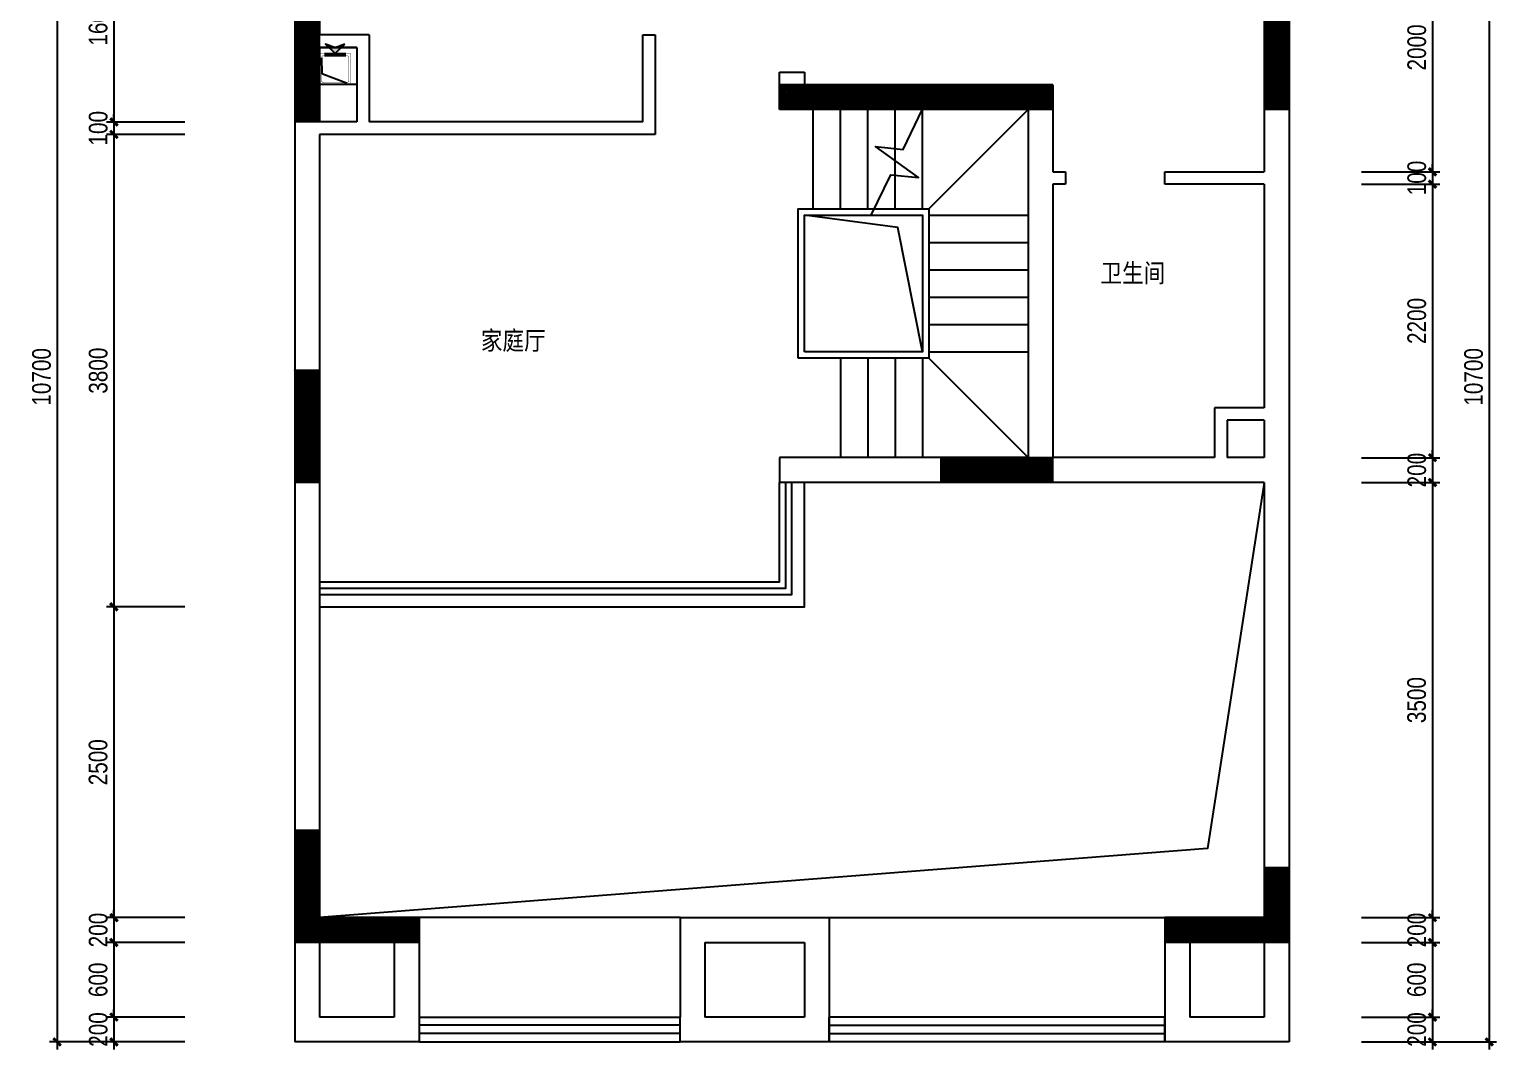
# Model space of a CAD drawing. Extents: x 160245 to 405305, y -111140 to 232735.
# Drawn here: x 249411 to 261214, y -54061 to -45845 of the extents above; entities that cross this region are included whole.
import ezdxf

# ---------------------------------------------------------------- set-up
doc = ezdxf.new("R2010")
doc.units = 0
doc.header["$LTSCALE"] = 10
doc.header["$MEASUREMENT"] = 0
doc.linetypes.add('DASH', pattern=[0.35, 0.25, -0.1])
doc.layers.get('Defpoints').update_dxf_attribs({"color": 229})
for name, color, linetype in [('P-O wall 原始墙体', 245, 'Continuous'), ('P-o 原建筑尺寸', 8, 'Continuous'), ('P-Stair 楼梯（原建筑设备）', 159, 'Continuous'), ('P-Text  平面文字', 9, 'Continuous'), ('P-window 窗', 107, 'Continuous')]:
    doc.layers.add(name, color=color, linetype=linetype)
doc.styles.add('PDC DIM', font='PMingLiU-ExtB.ttf', dxfattribs={"width": 0.85})
doc.dimstyles.new('PDC-A2', dxfattribs={"dimscale": 0, "dimtxt": 2.5, "dimasz": 1, "dimexe": 1, "dimexo": 1, "dimgap": 0.7, "dimtad": 1, "dimdec": 0, "dimtxsty": 'PDC DIM', "dimblk": 'ARCHTICK', "dimcen": 1, "dimdle": 1, "dimclrd": 8, "dimclre": 8, "dimclrt": 9, "dimadec": 0, "dimazin": 0, "dimtfac": 1, "dimtdec": 0, "dimtix": 1, "dimtmove": 2, "dimatfit": 3, "dimldrblk": 'PDC A2 T R', "dimfxl": 10, "dimfxlon": 1, "dimarcsym": 0})
pattern_1 = [(45, (40629.534, 0), (-8.83883476, 8.83883476), [])]

# ---------------------------------------------------------------- blocks, each defined once
blk = doc.blocks.new('A$C7BB304D7')
blk.add_hatch(color=256).paths.add_polyline_path([(127, 77), (204, 0), (126, 32), (49, 0)])
at = {"linetype": 'DASH', "ltscale": 0.5}
for p, q in [((2, 330), (2, 30)), ((302, 330), (2, 330)), ((302, 30), (302, 330)), ((2, 30), (302, 30))]:
    blk.add_line(p, q, dxfattribs=at)
for p, q in [((42, 95), (212, 95)), ((42, 80), (212, 80))]:
    blk.add_line(p, q)
at = {"const_width": 3}
blk.add_lwpolyline([(2, 80), (2, 330), (252, 330), (252, 80), (212, 80), (212, 95), (217, 95, 0.414214), (237, 115), (237, 295, 0.414214), (217, 315), (37, 315, 0.414214), (17, 295), (17, 115, 0.414214), (37, 95), (42, 95), (42, 80)], format="xyb", close=True, dxfattribs=at)
blk.add_lwpolyline([(17, 115), (19, 239), (217, 315)])
blk.add_lwpolyline([(204, 3), (126, 34), (49, 3), (127, 80)], close=True)
blk = doc.blocks.new('$WINLIB2D$00000001')
at = {"color": 0}
for points in [[(-0.5, 0.5), (-0.5, -0.5)], [(-0.5, 0.5), (0.5, 0.5)], [(0.5, -0.5), (0.5, 0.5)], [(0.5, 0.1667), (-0.5, 0.1667)], [(0.5, -0.1667), (-0.5, -0.1667)], [(-0.5, -0.5), (0.5, -0.5)]]:
    blk.add_lwpolyline(points, dxfattribs=at)
blk = doc.blocks.new('_ArchTick')
at = {"color": 0, "linetype": 'ByBlock', "const_width": 0.4}
blk.add_lwpolyline([(-0.5, -0.5), (0.5, 0.5)], dxfattribs=at)
blk = doc.blocks.new('*D1266')
at = {"layer": 'Defpoints', "color": 0, "transparency": 16777216}
for p in [(250722, -44991), (250091, -46591), (250722, -46591)]:
    blk.add_point(p, dxfattribs=at)
at = {"layer": 'P-o 原建筑尺寸', "color": 8, "lineweight": -2, "transparency": 16777216}
for p, q in [((250091, -44931), (250091, -46651)), ((250662, -44991), (250031, -44991)), ((250662, -46591), (250031, -46591))]:
    blk.add_line(p, q, dxfattribs=at)
at = {"layer": 'P-o 原建筑尺寸', "color": 8, "lineweight": -2, "transparency": 16777216, "xscale": 60, "yscale": 60, "zscale": 60}
for p, rotation in [((250091, -44991), 90), ((250091, -46591), 270)]:
    blk.add_blockref('_ArchTick', p, dxfattribs=dict(at, rotation=rotation))
at = {"layer": 'P-o 原建筑尺寸', "color": 9, "transparency": 16777216, "insert": (249964, -45791), "char_height": 150, "attachment_point": 5, "rotation": 90, "style": 'PDC DIM'}
blk.add_mtext('1600', dxfattribs=at)
blk = doc.blocks.new('PDC A2 T R')
at = {"color": 0, "linetype": 'ByBlock'}
blk.add_line((0, 0), (-2, 0), dxfattribs=at)
for points in [[(-2.15, 0.89), (-1.49, 1.35), (-0.6, 0), (0, 0)], [(-2.15, -0.89), (-1.49, -1.35), (-0.6, 0), (0, 0)]]:
    blk.add_solid(points, dxfattribs=at)
blk = doc.blocks.new('*D1267')
at = {"layer": 'Defpoints', "color": 0, "transparency": 16777216}
for p in [(250722, -46591), (250091, -46691), (250722, -46691)]:
    blk.add_point(p, dxfattribs=at)
at = {"layer": 'P-o 原建筑尺寸', "color": 8, "lineweight": -2, "transparency": 16777216}
for p, q in [((250662, -46591), (250031, -46591)), ((250091, -46591), (250091, -46531)), ((250091, -46591), (250091, -46691)), ((250662, -46691), (250031, -46691)), ((250091, -46691), (250091, -46751))]:
    blk.add_line(p, q, dxfattribs=at)
at = {"layer": 'P-o 原建筑尺寸', "color": 8, "lineweight": -2, "transparency": 16777216, "xscale": 60, "yscale": 60, "zscale": 60}
for p, rotation in [((250091, -46591), 270), ((250091, -46691), 90)]:
    blk.add_blockref('_ArchTick', p, dxfattribs=dict(at, rotation=rotation))
at = {"layer": 'P-o 原建筑尺寸', "color": 9, "transparency": 16777216, "insert": (249965, -46641), "char_height": 150, "attachment_point": 5, "rotation": 90, "style": 'PDC DIM'}
blk.add_mtext('100', dxfattribs=at)
blk = doc.blocks.new('*D1268')
at = {"layer": 'Defpoints', "color": 0, "transparency": 16777216}
for p in [(250722, -46691), (250091, -50491), (250722, -50491)]:
    blk.add_point(p, dxfattribs=at)
at = {"layer": 'P-o 原建筑尺寸', "color": 8, "lineweight": -2, "transparency": 16777216}
for p, q in [((250662, -46691), (250031, -46691)), ((250091, -46631), (250091, -50551)), ((250662, -50491), (250031, -50491))]:
    blk.add_line(p, q, dxfattribs=at)
at = {"layer": 'P-o 原建筑尺寸', "color": 8, "lineweight": -2, "transparency": 16777216, "xscale": 60, "yscale": 60, "zscale": 60}
for p, rotation in [((250091, -46691), 90), ((250091, -50491), 270)]:
    blk.add_blockref('_ArchTick', p, dxfattribs=dict(at, rotation=rotation))
at = {"layer": 'P-o 原建筑尺寸', "color": 9, "transparency": 16777216, "insert": (249965, -48591), "char_height": 150, "attachment_point": 5, "rotation": 90, "style": 'PDC DIM'}
blk.add_mtext('3800', dxfattribs=at)
blk = doc.blocks.new('*D1269')
at = {"layer": 'Defpoints', "color": 0, "transparency": 16777216}
for p in [(250722, -50491), (250091, -52991), (250722, -52991)]:
    blk.add_point(p, dxfattribs=at)
at = {"layer": 'P-o 原建筑尺寸', "color": 8, "lineweight": -2, "transparency": 16777216}
for p, q in [((250662, -50491), (250031, -50491)), ((250091, -50431), (250091, -53051)), ((250662, -52991), (250031, -52991))]:
    blk.add_line(p, q, dxfattribs=at)
at = {"layer": 'P-o 原建筑尺寸', "color": 8, "lineweight": -2, "transparency": 16777216, "xscale": 60, "yscale": 60, "zscale": 60}
for p, rotation in [((250091, -50491), 90), ((250091, -52991), 270)]:
    blk.add_blockref('_ArchTick', p, dxfattribs=dict(at, rotation=rotation))
at = {"layer": 'P-o 原建筑尺寸', "color": 9, "transparency": 16777216, "insert": (249964, -51741), "char_height": 150, "attachment_point": 5, "rotation": 90, "style": 'PDC DIM'}
blk.add_mtext('2500', dxfattribs=at)
blk = doc.blocks.new('*D1270')
at = {"layer": 'Defpoints', "color": 0, "transparency": 16777216}
for p in [(250722, -52991), (250091, -53191), (250722, -53191)]:
    blk.add_point(p, dxfattribs=at)
at = {"layer": 'P-o 原建筑尺寸', "color": 8, "lineweight": -2, "transparency": 16777216}
for p, q in [((250662, -52991), (250031, -52991)), ((250091, -52991), (250091, -52931)), ((250091, -52991), (250091, -53191)), ((250662, -53191), (250031, -53191)), ((250091, -53191), (250091, -53251))]:
    blk.add_line(p, q, dxfattribs=at)
at = {"layer": 'P-o 原建筑尺寸', "color": 8, "lineweight": -2, "transparency": 16777216, "xscale": 60, "yscale": 60, "zscale": 60}
for p, rotation in [((250091, -52991), 270), ((250091, -53191), 90)]:
    blk.add_blockref('_ArchTick', p, dxfattribs=dict(at, rotation=rotation))
at = {"layer": 'P-o 原建筑尺寸', "color": 9, "transparency": 16777216, "insert": (249965, -53091), "char_height": 150, "attachment_point": 5, "rotation": 90, "style": 'PDC DIM'}
blk.add_mtext('200', dxfattribs=at)
blk = doc.blocks.new('*D1271')
at = {"layer": 'Defpoints', "color": 0, "transparency": 16777216}
for p in [(250722, -53191), (250091, -53791), (250722, -53791)]:
    blk.add_point(p, dxfattribs=at)
at = {"layer": 'P-o 原建筑尺寸', "color": 8, "lineweight": -2, "transparency": 16777216}
for p, q in [((250662, -53191), (250031, -53191)), ((250091, -53131), (250091, -53851)), ((250662, -53791), (250031, -53791))]:
    blk.add_line(p, q, dxfattribs=at)
at = {"layer": 'P-o 原建筑尺寸', "color": 8, "lineweight": -2, "transparency": 16777216, "xscale": 60, "yscale": 60, "zscale": 60}
for p, rotation in [((250091, -53191), 90), ((250091, -53791), 270)]:
    blk.add_blockref('_ArchTick', p, dxfattribs=dict(at, rotation=rotation))
at = {"layer": 'P-o 原建筑尺寸', "color": 9, "transparency": 16777216, "insert": (249964, -53491), "char_height": 150, "attachment_point": 5, "rotation": 90, "style": 'PDC DIM'}
blk.add_mtext('600', dxfattribs=at)
blk = doc.blocks.new('*D1272')
at = {"layer": 'Defpoints', "color": 0, "transparency": 16777216}
for p in [(250722, -53791), (250091, -53991), (250722, -53991)]:
    blk.add_point(p, dxfattribs=at)
at = {"layer": 'P-o 原建筑尺寸', "color": 8, "lineweight": -2, "transparency": 16777216}
for p, q in [((250662, -53791), (250031, -53791)), ((250091, -53791), (250091, -53731)), ((250091, -53791), (250091, -53991)), ((250662, -53991), (250031, -53991)), ((250091, -53991), (250091, -54051))]:
    blk.add_line(p, q, dxfattribs=at)
at = {"layer": 'P-o 原建筑尺寸', "color": 8, "lineweight": -2, "transparency": 16777216, "xscale": 60, "yscale": 60, "zscale": 60}
for p, rotation in [((250091, -53791), 270), ((250091, -53991), 90)]:
    blk.add_blockref('_ArchTick', p, dxfattribs=dict(at, rotation=rotation))
at = {"layer": 'P-o 原建筑尺寸', "color": 9, "transparency": 16777216, "insert": (249965, -53891), "char_height": 150, "attachment_point": 5, "rotation": 90, "style": 'PDC DIM'}
blk.add_mtext('200', dxfattribs=at)
blk = doc.blocks.new('*D1273')
at = {"layer": 'Defpoints', "color": 0, "transparency": 16777216}
for p in [(250722, -43291), (249634, -53991), (250722, -53991)]:
    blk.add_point(p, dxfattribs=at)
at = {"layer": 'P-o 原建筑尺寸', "color": 8, "lineweight": -2, "transparency": 16777216}
for p, q in [((250234, -43291), (249574, -43291)), ((249634, -43231), (249634, -54051)), ((250234, -53991), (249574, -53991))]:
    blk.add_line(p, q, dxfattribs=at)
at = {"layer": 'P-o 原建筑尺寸', "color": 8, "lineweight": -2, "transparency": 16777216, "xscale": 60, "yscale": 60, "zscale": 60}
for p, rotation in [((249634, -43291), 90), ((249634, -53991), 270)]:
    blk.add_blockref('_ArchTick', p, dxfattribs=dict(at, rotation=rotation))
at = {"layer": 'P-o 原建筑尺寸', "color": 9, "transparency": 16777216, "insert": (249509, -48641), "char_height": 150, "attachment_point": 5, "rotation": 90, "style": 'PDC DIM'}
blk.add_mtext('10700', dxfattribs=at)
blk = doc.blocks.new('*D1277')
at = {"layer": 'Defpoints', "color": 0, "transparency": 16777216}
for p in [(260067, -47091), (260067, -49291), (260698, -49291)]:
    blk.add_point(p, dxfattribs=at)
at = {"layer": 'P-o 原建筑尺寸', "color": 8, "lineweight": -2, "transparency": 16777216}
for p, q in [((260127, -47091), (260758, -47091)), ((260698, -47031), (260698, -49351)), ((260127, -49291), (260758, -49291))]:
    blk.add_line(p, q, dxfattribs=at)
at = {"layer": 'P-o 原建筑尺寸', "color": 8, "lineweight": -2, "transparency": 16777216, "xscale": 60, "yscale": 60, "zscale": 60}
for p, rotation in [((260698, -47091), 90), ((260698, -49291), 270)]:
    blk.add_blockref('_ArchTick', p, dxfattribs=dict(at, rotation=rotation))
at = {"layer": 'P-o 原建筑尺寸', "color": 9, "transparency": 16777216, "insert": (260572, -48191), "char_height": 150, "attachment_point": 5, "rotation": 90, "style": 'PDC DIM'}
blk.add_mtext('2200', dxfattribs=at)
blk = doc.blocks.new('*D1278')
at = {"layer": 'Defpoints', "color": 0, "transparency": 16777216}
for p in [(260067, -49291), (260067, -49491), (260698, -49491)]:
    blk.add_point(p, dxfattribs=at)
at = {"layer": 'P-o 原建筑尺寸', "color": 8, "lineweight": -2, "transparency": 16777216}
for p, q in [((260127, -49291), (260758, -49291)), ((260698, -49291), (260698, -49231)), ((260698, -49291), (260698, -49491)), ((260127, -49491), (260758, -49491)), ((260698, -49491), (260698, -49551))]:
    blk.add_line(p, q, dxfattribs=at)
at = {"layer": 'P-o 原建筑尺寸', "color": 8, "lineweight": -2, "transparency": 16777216, "xscale": 60, "yscale": 60, "zscale": 60}
for p, rotation in [((260698, -49291), 270), ((260698, -49491), 90)]:
    blk.add_blockref('_ArchTick', p, dxfattribs=dict(at, rotation=rotation))
at = {"layer": 'P-o 原建筑尺寸', "color": 9, "transparency": 16777216, "insert": (260572, -49391), "char_height": 150, "attachment_point": 5, "rotation": 90, "style": 'PDC DIM'}
blk.add_mtext('200', dxfattribs=at)
blk = doc.blocks.new('*D1279')
at = {"layer": 'Defpoints', "color": 0, "transparency": 16777216}
for p in [(260067, -49491), (260067, -52991), (260698, -52991)]:
    blk.add_point(p, dxfattribs=at)
at = {"layer": 'P-o 原建筑尺寸', "color": 8, "lineweight": -2, "transparency": 16777216}
for p, q in [((260698, -49431), (260698, -53051)), ((260127, -49491), (260758, -49491)), ((260127, -52991), (260758, -52991))]:
    blk.add_line(p, q, dxfattribs=at)
at = {"layer": 'P-o 原建筑尺寸', "color": 8, "lineweight": -2, "transparency": 16777216, "xscale": 60, "yscale": 60, "zscale": 60}
for p, rotation in [((260698, -49491), 90), ((260698, -52991), 270)]:
    blk.add_blockref('_ArchTick', p, dxfattribs=dict(at, rotation=rotation))
at = {"layer": 'P-o 原建筑尺寸', "color": 9, "transparency": 16777216, "insert": (260571, -51241), "char_height": 150, "attachment_point": 5, "rotation": 90, "style": 'PDC DIM'}
blk.add_mtext('3500', dxfattribs=at)
blk = doc.blocks.new('*D1280')
at = {"layer": 'Defpoints', "color": 0, "transparency": 16777216}
for p in [(260067, -52991), (260067, -53191), (260698, -53191)]:
    blk.add_point(p, dxfattribs=at)
at = {"layer": 'P-o 原建筑尺寸', "color": 8, "lineweight": -2, "transparency": 16777216}
for p, q in [((260127, -52991), (260758, -52991)), ((260698, -52991), (260698, -52931)), ((260698, -52991), (260698, -53191)), ((260127, -53191), (260758, -53191)), ((260698, -53191), (260698, -53251))]:
    blk.add_line(p, q, dxfattribs=at)
at = {"layer": 'P-o 原建筑尺寸', "color": 8, "lineweight": -2, "transparency": 16777216, "xscale": 60, "yscale": 60, "zscale": 60}
for p, rotation in [((260698, -52991), 270), ((260698, -53191), 90)]:
    blk.add_blockref('_ArchTick', p, dxfattribs=dict(at, rotation=rotation))
at = {"layer": 'P-o 原建筑尺寸', "color": 9, "transparency": 16777216, "insert": (260572, -53091), "char_height": 150, "attachment_point": 5, "rotation": 90, "style": 'PDC DIM'}
blk.add_mtext('200', dxfattribs=at)
blk = doc.blocks.new('*D1281')
at = {"layer": 'Defpoints', "color": 0, "transparency": 16777216}
for p in [(260067, -53191), (260067, -53791), (260698, -53791)]:
    blk.add_point(p, dxfattribs=at)
at = {"layer": 'P-o 原建筑尺寸', "color": 8, "lineweight": -2, "transparency": 16777216}
for p, q in [((260127, -53191), (260758, -53191)), ((260698, -53131), (260698, -53851)), ((260127, -53791), (260758, -53791))]:
    blk.add_line(p, q, dxfattribs=at)
at = {"layer": 'P-o 原建筑尺寸', "color": 8, "lineweight": -2, "transparency": 16777216, "xscale": 60, "yscale": 60, "zscale": 60}
for p, rotation in [((260698, -53191), 90), ((260698, -53791), 270)]:
    blk.add_blockref('_ArchTick', p, dxfattribs=dict(at, rotation=rotation))
at = {"layer": 'P-o 原建筑尺寸', "color": 9, "transparency": 16777216, "insert": (260571, -53491), "char_height": 150, "attachment_point": 5, "rotation": 90, "style": 'PDC DIM'}
blk.add_mtext('600', dxfattribs=at)
blk = doc.blocks.new('*D1282')
at = {"layer": 'Defpoints', "color": 0, "transparency": 16777216}
for p in [(260067, -53791), (260067, -53991), (260698, -53991)]:
    blk.add_point(p, dxfattribs=at)
at = {"layer": 'P-o 原建筑尺寸', "color": 8, "lineweight": -2, "transparency": 16777216}
for p, q in [((260127, -53791), (260758, -53791)), ((260698, -53791), (260698, -53731)), ((260698, -53791), (260698, -53991)), ((260127, -53991), (260758, -53991)), ((260698, -53991), (260698, -54051))]:
    blk.add_line(p, q, dxfattribs=at)
at = {"layer": 'P-o 原建筑尺寸', "color": 8, "lineweight": -2, "transparency": 16777216, "xscale": 60, "yscale": 60, "zscale": 60}
for p, rotation in [((260698, -53791), 270), ((260698, -53991), 90)]:
    blk.add_blockref('_ArchTick', p, dxfattribs=dict(at, rotation=rotation))
at = {"layer": 'P-o 原建筑尺寸', "color": 9, "transparency": 16777216, "insert": (260572, -53891), "char_height": 150, "attachment_point": 5, "rotation": 90, "style": 'PDC DIM'}
blk.add_mtext('200', dxfattribs=at)
blk = doc.blocks.new('*D1283')
at = {"layer": 'Defpoints', "color": 0, "transparency": 16777216}
for p in [(260067, -43291), (260067, -53991), (261154, -53991)]:
    blk.add_point(p, dxfattribs=at)
at = {"layer": 'P-o 原建筑尺寸', "color": 8, "lineweight": -2, "transparency": 16777216}
for p, q in [((260554, -43291), (261214, -43291)), ((261154, -43231), (261154, -54051)), ((260554, -53991), (261214, -53991))]:
    blk.add_line(p, q, dxfattribs=at)
at = {"layer": 'P-o 原建筑尺寸', "color": 8, "lineweight": -2, "transparency": 16777216, "xscale": 60, "yscale": 60, "zscale": 60}
for p, rotation in [((261154, -43291), 90), ((261154, -53991), 270)]:
    blk.add_blockref('_ArchTick', p, dxfattribs=dict(at, rotation=rotation))
at = {"layer": 'P-o 原建筑尺寸', "color": 9, "transparency": 16777216, "insert": (261029, -48641), "char_height": 150, "attachment_point": 5, "rotation": 90, "style": 'PDC DIM'}
blk.add_mtext('10700', dxfattribs=at)
blk = doc.blocks.new('*D1303')
at = {"layer": 'Defpoints', "color": 0, "transparency": 16777216}
for p in [(260067, -46991), (260067, -47091), (260698, -47091)]:
    blk.add_point(p, dxfattribs=at)
at = {"layer": 'P-o 原建筑尺寸', "color": 8, "lineweight": -2, "transparency": 16777216}
for p, q in [((260698, -46991), (260698, -46931)), ((260127, -46991), (260758, -46991)), ((260127, -47091), (260758, -47091)), ((260698, -46991), (260698, -47091)), ((260698, -47091), (260698, -47151))]:
    blk.add_line(p, q, dxfattribs=at)
at = {"layer": 'P-o 原建筑尺寸', "color": 8, "lineweight": -2, "transparency": 16777216, "xscale": 60, "yscale": 60, "zscale": 60}
for p, rotation in [((260698, -46991), 270), ((260698, -47091), 90)]:
    blk.add_blockref('_ArchTick', p, dxfattribs=dict(at, rotation=rotation))
at = {"layer": 'P-o 原建筑尺寸', "color": 9, "transparency": 16777216, "insert": (260572, -47041), "char_height": 150, "attachment_point": 5, "rotation": 90, "style": 'PDC DIM'}
blk.add_mtext('100', dxfattribs=at)
blk = doc.blocks.new('*D1304')
at = {"layer": 'Defpoints', "color": 0, "transparency": 16777216}
for p in [(260067, -44991), (260067, -46991), (260698, -46991)]:
    blk.add_point(p, dxfattribs=at)
at = {"layer": 'P-o 原建筑尺寸', "color": 8, "lineweight": -2, "transparency": 16777216}
for p, q in [((260698, -44931), (260698, -47051)), ((260127, -44991), (260758, -44991)), ((260127, -46991), (260758, -46991))]:
    blk.add_line(p, q, dxfattribs=at)
at = {"layer": 'P-o 原建筑尺寸', "color": 8, "lineweight": -2, "transparency": 16777216, "xscale": 60, "yscale": 60, "zscale": 60}
for p, rotation in [((260698, -44991), 90), ((260698, -46991), 270)]:
    blk.add_blockref('_ArchTick', p, dxfattribs=dict(at, rotation=rotation))
at = {"layer": 'P-o 原建筑尺寸', "color": 9, "transparency": 16777216, "insert": (260572, -45991), "char_height": 150, "attachment_point": 5, "rotation": 90, "style": 'PDC DIM'}
blk.add_mtext('2000', dxfattribs=at)

msp = doc.modelspace()

# ---------------------------------------------------------------- hatches: boundary and pattern name
at = {"layer": 'P-O wall 原始墙体'}
h = msp.add_hatch(dxfattribs=at)
h.set_pattern_fill('ANSI31', color=256, scale=100, style=0)
h.set_pattern_definition(pattern_1)
h.paths.add_polyline_path([(251745.2, -44790.6), (251545.2, -44790.6), (251545.2, -45890.6), (251545.2, -46590.6), (251745.2, -46590.6), (251745.2, -45990.6), (251745.2, -45890.6)])
h = msp.add_hatch(dxfattribs=at)
h.set_pattern_fill('ANSI31', color=256, scale=100, style=0)
h.set_pattern_definition(pattern_1)
h.paths.add_polyline_path([(259545.2, -44790.6), (259345.2, -44790.6), (259345.2, -44990.6), (259345.2, -46490.6), (259545.2, -46490.6)])
h = msp.add_hatch(dxfattribs=at)
h.set_pattern_fill('ANSI31', color=256, scale=100, style=0)
h.set_pattern_definition(pattern_1)
h.paths.add_polyline_path([(257645.2, -46290.6), (255445.2, -46290.6), (255445.2, -46490.6), (257645.2, -46490.6)])
h = msp.add_hatch(dxfattribs=at)
h.set_pattern_fill('ANSI31', color=256, scale=100, style=0)
h.set_pattern_definition(pattern_1)
h.paths.add_polyline_path([(251745.2, -48590.6), (251545.2, -48590.6), (251545.2, -49490.6), (251745.2, -49490.6)])
h = msp.add_hatch(dxfattribs=at)
h.set_pattern_fill('ANSI31', color=256, scale=100, style=0)
h.set_pattern_definition(pattern_1)
h.paths.add_polyline_path([(257645.2, -49290.6), (257445.2, -49290.6), (256745.2, -49290.6), (256745.2, -49490.6), (257545.2, -49490.6), (257645.2, -49490.6)])
h = msp.add_hatch(dxfattribs=at)
h.set_pattern_fill('ANSI31', color=256, scale=100, style=0)
h.set_pattern_definition(pattern_1)
h.paths.add_polyline_path([(252545.2, -52990.6), (251745.2, -52990.6), (251745.2, -52290.6), (251545.2, -52290.6), (251545.2, -53090.6), (251545.2, -53190.6), (252545.2, -53190.6)])
h = msp.add_hatch(dxfattribs=at)
h.set_pattern_fill('ANSI31', color=256, scale=100, style=0)
h.set_pattern_definition(pattern_1)
h.paths.add_polyline_path([(259545.2, -52590.6), (259345.2, -52590.6), (259345.2, -52990.6), (258545.2, -52990.6), (258545.2, -53190.6), (259545.2, -53190.6), (259545.2, -53090.6)])

# ---------------------------------------------------------------- linework, layer by layer
for p, q in [((251545.2, -44790.6), (251545.2, -45890.6)), ((251745.2, -44790.6), (251745.2, -45890.6)), ((259545.2, -44790.6), (259545.2, -46990.6)), ((259345.2, -44990.6), (259345.2, -46990.6)), ((251545.2, -45890.6), (251545.2, -46590.6)), ((252145.2, -45890.6), (251745.2, -45890.6)), ((251745.2, -45990.6), (251745.2, -45890.6)), ((252145.2, -45890.6), (252145.2, -46590.6)), ((254345.2, -46590.6), (254345.2, -45890.6)), ((254345.2, -45890.6), (254445.2, -45890.6)), ((254445.2, -45890.6), (254445.2, -46690.6)), ((252045.2, -45990.6), (251745.2, -45990.6)), ((251745.2, -45990.6), (251745.2, -46590.6)), ((252045.2, -45990.6), (252045.2, -46590.6)), ((255445.2, -46490.6), (255445.2, -46190.6)), ((255445.2, -46190.6), (255645.2, -46190.6)), ((255645.2, -46190.6), (255645.2, -46290.6)), ((257645.2, -46290.6), (255445.2, -46290.6)), ((257645.2, -46290.6), (257645.2, -46990.6)), ((257645.2, -46490.6), (255445.2, -46490.6)), ((257445.2, -46490.6), (257445.2, -46990.6)), ((259545.2, -46490.6), (259345.2, -46490.6)), ((251545.2, -46590.6), (251545.2, -53090.6)), ((251745.2, -46590.6), (251545.2, -46590.6)), ((252045.2, -46590.6), (251745.2, -46590.6)), ((254345.2, -46590.6), (252145.2, -46590.6)), ((251745.2, -46690.6), (251745.2, -52990.6)), ((252145.2, -46690.6), (251745.2, -46690.6)), ((254445.2, -46690.6), (252145.2, -46690.6)), ((257445.2, -46990.6), (257445.2, -49290.6)), ((257645.2, -46990.6), (257745.2, -46990.6)), ((257745.2, -47090.6), (257645.2, -47090.6)), ((257645.2, -47090.6), (257645.2, -49290.6)), ((257745.2, -46990.6), (257745.2, -47090.6)), ((258545.2, -47090.6), (258545.2, -46990.6)), ((258545.2, -46990.6), (259345.2, -46990.6)), ((259345.2, -47090.6), (258545.2, -47090.6)), ((259345.2, -47090.6), (259345.2, -48890.6)), ((259545.2, -46990.6), (259545.2, -48990.6)), ((251745.2, -48590.6), (251545.2, -48590.6)), ((259345.2, -48890.6), (258945.2, -48890.6)), ((258945.2, -48890.6), (258945.2, -49290.6)), ((259345.2, -48990.6), (259045.2, -48990.6)), ((259045.2, -48990.6), (259045.2, -49290.6)), ((259345.2, -48990.6), (259345.2, -49290.6)), ((259545.2, -48990.6), (259545.2, -49390.6)), ((257445.2, -49290.6), (255445.2, -49290.6)), ((255445.2, -49290.6), (255445.2, -49490.6)), ((256745.2, -49490.6), (256745.2, -49290.6)), ((257445.2, -49290.6), (257645.2, -49290.6)), ((258945.2, -49290.6), (257645.2, -49290.6)), ((257645.2, -49490.6), (257645.2, -49290.6)), ((259345.2, -49290.6), (259045.2, -49290.6)), ((259545.2, -49390.6), (259545.2, -53090.6)), ((251745.2, -49490.6), (251545.2, -49490.6)), ((257545.2, -49490.6), (255445.2, -49490.6)), ((259045.2, -49490.6), (257545.2, -49490.6)), ((259345.2, -49490.6), (259045.2, -49490.6)), ((259345.2, -49490.6), (259345.2, -52990.6)), ((251745.2, -52290.6), (251545.2, -52290.6)), ((259545.2, -52590.6), (259345.2, -52590.6)), ((252545.2, -52990.6), (251745.2, -52990.6)), ((252545.2, -52990.6), (252545.2, -53790.6)), ((254645.2, -52990.6), (254645.2, -53790.6)), ((254645.2, -52990.6), (255845.2, -52990.6)), ((255845.2, -52990.6), (255845.2, -53790.6)), ((259345.2, -52990.6), (258545.2, -52990.6)), ((258545.2, -52990.6), (258545.2, -53990.6)), ((251545.2, -53090.6), (251545.2, -53990.6)), ((259545.2, -53090.6), (259545.2, -53990.6)), ((252545.2, -53190.6), (251545.2, -53190.6)), ((251745.2, -53190.6), (251745.2, -53790.6)), ((252345.2, -53190.6), (252345.2, -53790.6)), ((254845.2, -53190.6), (254845.2, -53790.6)), ((254845.2, -53190.6), (255645.2, -53190.6)), ((255645.2, -53190.6), (255645.2, -53790.6)), ((259545.2, -53190.6), (258545.2, -53190.6)), ((258745.2, -53190.6), (258745.2, -53790.6)), ((259345.2, -53190.6), (259345.2, -53790.6)), ((252345.2, -53790.6), (251745.2, -53790.6)), ((252545.2, -53790.6), (252545.2, -53990.6)), ((254645.2, -53990.6), (254645.2, -53790.6)), ((255645.2, -53790.6), (254845.2, -53790.6)), ((255845.2, -53790.6), (255845.2, -53990.6)), ((258545.2, -53990.6), (258545.2, -53790.6)), ((258545.2, -53790.6), (258545.2, -53990.6)), ((259345.2, -53790.6), (258745.2, -53790.6)), ((252445.2, -53990.6), (251545.2, -53990.6)), ((252545.2, -53990.6), (252445.2, -53990.6)), ((254745.2, -53990.6), (254645.2, -53990.6)), ((255745.2, -53990.6), (254745.2, -53990.6)), ((255845.2, -53990.6), (255745.2, -53990.6)), ((259545.2, -53990.6), (258545.2, -53990.6))]:
    msp.add_line(p, q, dxfattribs=at)
at = {"layer": 'P-Stair 楼梯（原建筑设备）'}
for p, q in [((255715.2, -47290.6), (255715.2, -46490.6)), ((255935.2, -47290.6), (255935.2, -46490.6)), ((256155.2, -47290.6), (256155.2, -46490.6)), ((256375.2, -47290.6), (256375.2, -46490.6)), ((256595.2, -47290.6), (256595.2, -46490.6)), ((256645.2, -47290.6), (257445.2, -46490.6)), ((256645.2, -47340.6), (257445.2, -47340.6)), ((256645.2, -47560.6), (257445.2, -47560.6)), ((256645.2, -47780.6), (257445.2, -47780.6)), ((256645.2, -48000.6), (257445.2, -48000.6)), ((256645.2, -48220.6), (257445.2, -48220.6)), ((255935.2, -48490.6), (255935.2, -49290.6)), ((256155.2, -48490.6), (256155.2, -49290.6)), ((256375.2, -48490.6), (256375.2, -49290.6)), ((256595.2, -48490.6), (256595.2, -49290.6)), ((256645.2, -48440.6), (257445.2, -48440.6)), ((256645.2, -48490.6), (257445.2, -49290.6))]:
    msp.add_line(p, q, dxfattribs=at)
for points in [[(256183.3, -47340.6), (256340.8, -47015.5), (256563.1, -47038.3), (256217.5, -46788.5), (256439, -46813), (256596.5, -46487.9)], [(256595.2, -48440.6), (256397.5, -47438.8), (255645.2, -47340.6)], [(251745.2, -50490.6), (255645.2, -50490.6), (255645.2, -49490.6)], [(251745.2, -50290.6), (255445.2, -50290.6), (255445.2, -49490.6)], [(251745.2, -50340.6), (255495.2, -50340.6), (255495.2, -49490.6)], [(251745.2, -50390.6), (255545.2, -50390.6), (255545.2, -49490.6)], [(259345.2, -49490.6), (258889.4, -52435.3), (251745.2, -52990.6)]]:
    msp.add_lwpolyline(points, dxfattribs=at)
for points in [[(255715.2, -46915.6, 0, 0, 0), (255960.4, -46915.6, 80, 0, 0), (256260.4, -46915.6, 0, 0, 0)], [(255935.2, -48865.6, 0, 0, 0), (257020.2, -48865.6, 0, 0, 0), (257020.2, -46915.6, 0, 0, 0), (256730.4, -46915.6, 80, 0, 0), (256430.4, -46915.6, 0, 0, 0)]]:
    msp.add_lwpolyline(points, format="xyseb", dxfattribs=at)
for points in [[(255595.2, -48490.6), (255595.2, -47290.6), (256645.2, -47290.6), (256645.2, -48490.6)], [(255645.2, -48440.6), (255645.2, -47340.6), (256595.2, -47340.6), (256595.2, -48440.6), (255645.2, -48440.6)]]:
    msp.add_lwpolyline(points, close=True, dxfattribs=at)
at = {"layer": 'P-window 窗'}
for p, q in [((254645.2, -52990.6), (252545.2, -52990.6)), ((255845.2, -52990.6), (258545.2, -52990.6))]:
    msp.add_line(p, q, dxfattribs=at)

# ---------------------------------------------------------------- block references
at = {"layer": 'P-O wall 原始墙体', "extrusion": (0, 0, -1), "zscale": -1, "rotation": 180}
msp.add_blockref('A$C7BB304D7', (-251743.7, -45960.4), dxfattribs=at)
at = {"layer": 'P-window 窗', "xscale": 2100, "yscale": 200, "zscale": -2100}
msp.add_blockref('$WINLIB2D$00000001', (253595.2, -53890.6), dxfattribs=at)
at = {"layer": 'P-window 窗', "extrusion": (0, 0, -1), "xscale": 2700, "yscale": 200, "zscale": -2700}
msp.add_blockref('$WINLIB2D$00000001', (-257195.2, -53890.6), dxfattribs=at)

# ---------------------------------------------------------------- texts
at = {"layer": 'P-Text  平面文字', "insert": (258026.3, -47730.8), "char_height": 150, "width": 893.426, "attachment_point": 1, "style": 'PDC DIM'}
msp.add_mtext('卫生间', dxfattribs=at)
at = {"layer": 'P-Text  平面文字', "insert": (253042.6, -48273.6), "char_height": 150, "attachment_point": 1, "style": 'PDC DIM'}
msp.add_mtext_dynamic_manual_height_columns('家庭厅', width=893.426, gutter_width=1750, heights=[0], dxfattribs=at)

# ---------------------------------------------------------------- dimensions: what is measured, and where the dimension line sits
at = {"layer": 'P-o 原建筑尺寸'}
for base, p1, p2, picture, middle in [((249634.5, -53990.6), (250721.7, -43290.6), (250721.7, -53990.6), '*D1273', (249509, -48640.6)), ((261154.1, -53990.6), (260066.9, -43290.6), (260066.9, -53990.6), '*D1283', (261028.6, -48640.6)), ((250091, -46590.6), (250721.7, -44990.6), (250721.7, -46590.6), '*D1266', (249964.5, -45790.6)), ((260697.7, -46990.6), (260066.9, -44990.6), (260066.9, -46990.6), '*D1304', (260572.2, -45990.6)), ((250091, -46690.6), (250721.7, -46590.6), (250721.7, -46690.6), '*D1267', (249965.5, -46640.6)), ((250091, -50490.6), (250721.7, -46690.6), (250721.7, -50490.6), '*D1268', (249965.5, -48590.6)), ((260697.7, -47090.6), (260066.9, -46990.6), (260066.9, -47090.6), '*D1303', (260572.2, -47040.6)), ((260697.7, -49290.6), (260066.9, -47090.6), (260066.9, -49290.6), '*D1277', (260572.2, -48190.6)), ((260697.7, -49490.6), (260066.9, -49290.6), (260066.9, -49490.6), '*D1278', (260572.2, -49390.6)), ((260697.7, -52990.6), (260066.9, -49490.6), (260066.9, -52990.6), '*D1279', (260570.7, -51240.6)), ((250091, -52990.6), (250721.7, -50490.6), (250721.7, -52990.6), '*D1269', (249964, -51740.6)), ((250091, -53190.6), (250721.7, -52990.6), (250721.7, -53190.6), '*D1270', (249965.5, -53090.6)), ((260697.7, -53190.6), (260066.9, -52990.6), (260066.9, -53190.6), '*D1280', (260572.2, -53090.6)), ((250091, -53790.6), (250721.7, -53190.6), (250721.7, -53790.6), '*D1271', (249964.5, -53490.6)), ((260697.7, -53790.6), (260066.9, -53190.6), (260066.9, -53790.6), '*D1281', (260571.2, -53490.6)), ((250091, -53990.6), (250721.7, -53790.6), (250721.7, -53990.6), '*D1272', (249965.5, -53890.6)), ((260697.7, -53990.6), (260066.9, -53790.6), (260066.9, -53990.6), '*D1282', (260572.2, -53890.6))]:
    dim = msp.add_linear_dim(base=base, p1=p1, p2=p2, angle=90, dimstyle='PDC-A2', override={"dimscale": 60}, dxfattribs=at)
    dim.commit()
    dim.dimension.update_dxf_attribs({"geometry": picture, "text_midpoint": middle})

doc.saveas('drawing.dxf')
